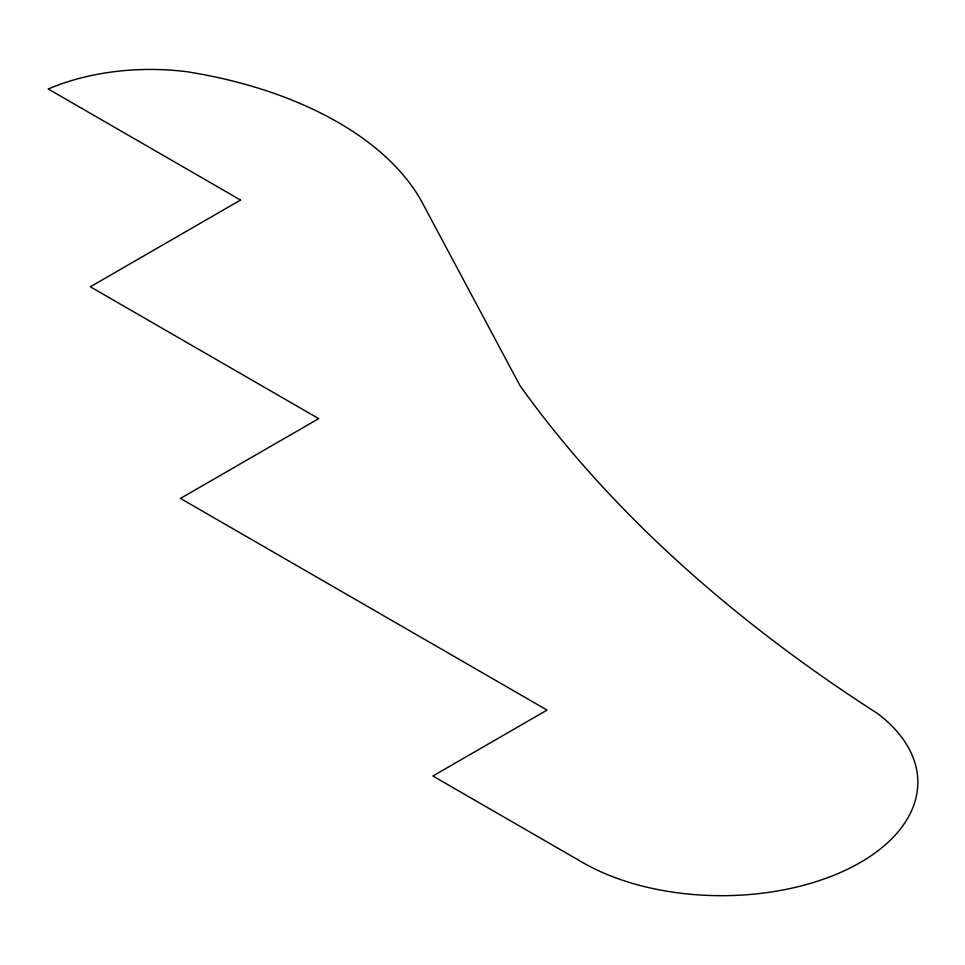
<?xml version="1.0" encoding="UTF-8"?>
<svg xmlns="http://www.w3.org/2000/svg" width="965" height="965" viewBox="0 0 965 965"><rect width="100%" height="100%" fill="white"/><g stroke="black" fill="none" stroke-linecap="round" stroke-linejoin="round"><path stroke-width="1.45" d="M240.562 200.044L90.324 286.786L318.691 418.629L180.467 498.435L547.058 710.083L432.875 776.017L580.122 861.021A196.378 113.375 0 0 0 849.381 868.331A196.378 113.375 0 0 0 877.607 713.557A1979.734 1142.994 0 0 1 520.014 385.674L420.861 200.044A340.729 196.715 0 0 0 186.474 71.663A170.914 98.683 0 0 0 48.25 89.009L240.562 200.044"/></g></svg>
